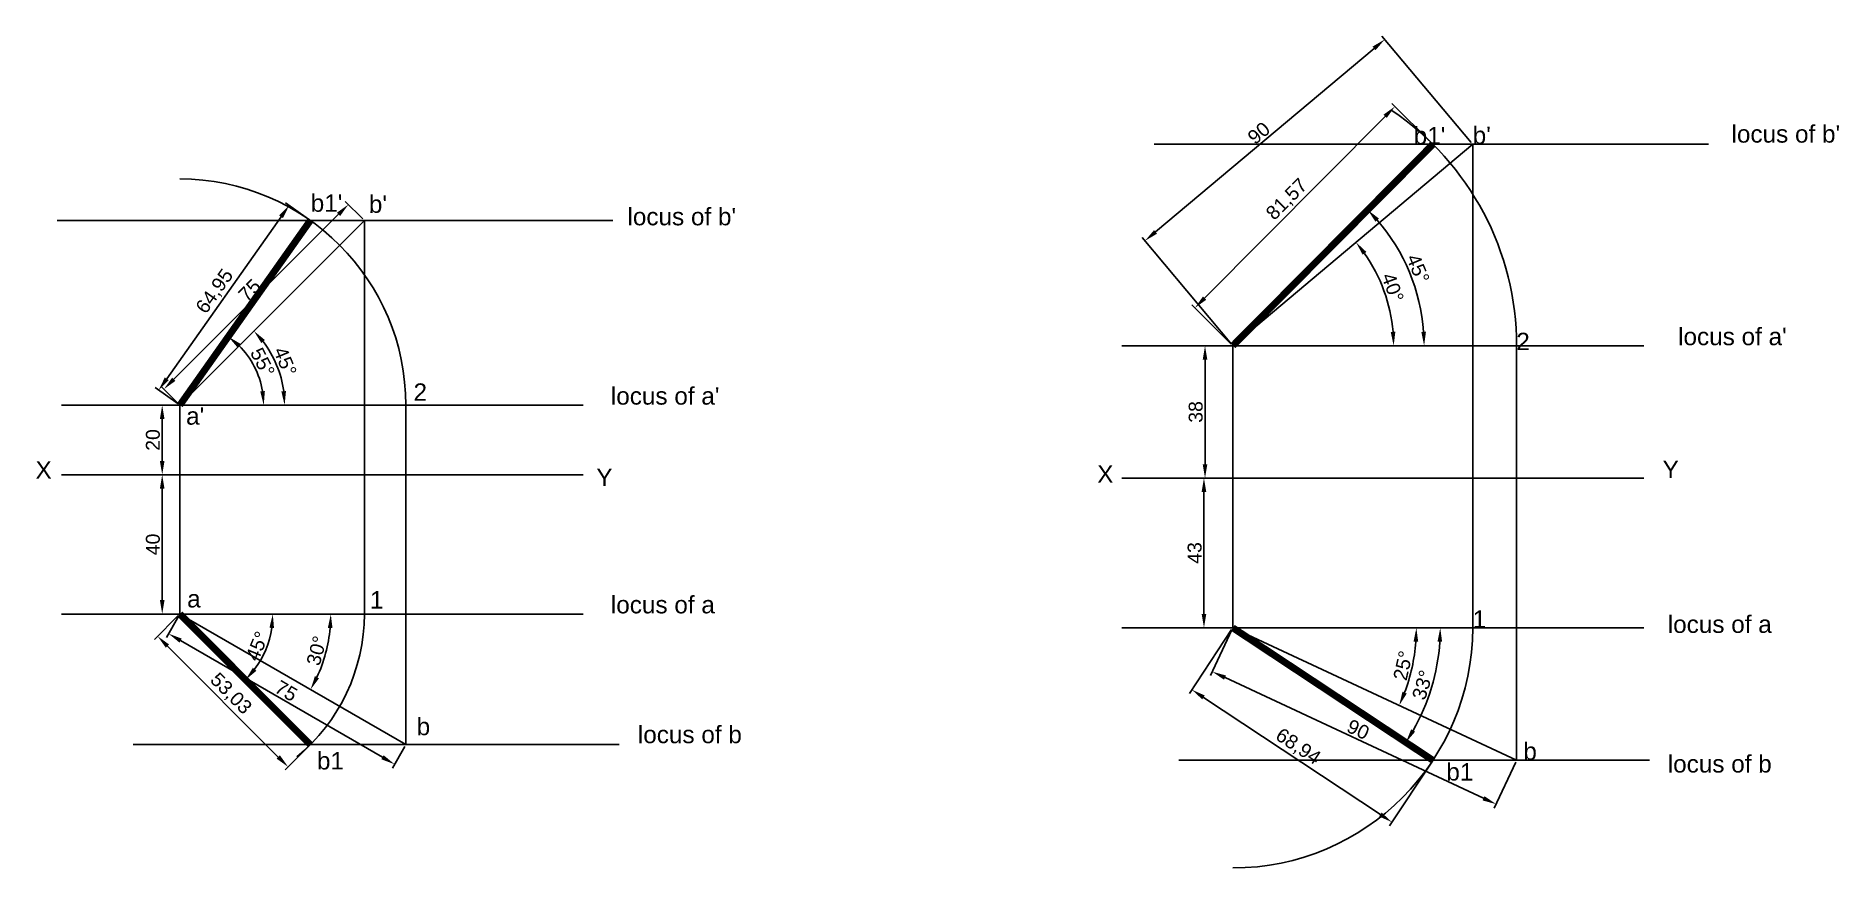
# Model space of a CAD drawing. Header units: millimetres. Extents: x 107 to 625, y 38 to 276.
import ezdxf

# ---------------------------------------------------------------- set-up
doc = ezdxf.new("R2010")
doc.units = ezdxf.units.MM
doc.styles.get("Standard").update_dxf_attribs({"font": 'arial.ttf'})
doc.dimstyles.new('ISO-25', dxfattribs={"dimtxt": 4, "dimasz": 4, "dimexe": 1.25, "dimexo": 0.625, "dimtad": 1, "dimtxsty": 'Standard', "dimcen": 2.5, "dimadec": 0, "dimazin": 0, "dimtfac": 1, "dimtmove": 0, "dimatfit": 3, "dimfxl": 1, "dimarcsym": 0})

# ---------------------------------------------------------------- blocks, each defined once
blk = doc.blocks.new('*D2')
at = {"color": 0, "lineweight": -2, "transparency": 16777216}
for p, q in [((147.56, 170.44), (141.86, 170.44)), ((143.11, 166.44), (143.11, 154.44)), ((147.56, 150.44), (141.86, 150.44))]:
    blk.add_line(p, q, dxfattribs=at)
at = {"color": 0, "transparency": 16777216}
for points in [[(142.44, 166.44), (143.77, 166.44), (143.11, 170.44)], [(142.44, 154.44), (143.77, 154.44), (143.11, 150.44)]]:
    blk.add_solid(points, dxfattribs=at)
at = {"layer": 'Defpoints', "color": 0, "transparency": 16777216}
for p in [(148.18, 170.44), (143.11, 150.44), (148.18, 150.44)]:
    blk.add_point(p, dxfattribs=at)
at = {"color": 0, "transparency": 16777216, "insert": (140.44, 160.44), "char_height": 4, "attachment_point": 5, "rotation": 90}
blk.add_mtext('20', dxfattribs=at)
blk = doc.blocks.new('*D3')
at = {"color": 0, "lineweight": -2, "transparency": 16777216}
for p, q in [((147.56, 150.44), (141.86, 150.44)), ((143.11, 146.44), (143.11, 114.44)), ((147.56, 110.44), (141.86, 110.44))]:
    blk.add_line(p, q, dxfattribs=at)
at = {"color": 0, "transparency": 16777216}
for points in [[(142.44, 146.44), (143.77, 146.44), (143.11, 150.44)], [(142.44, 114.44), (143.77, 114.44), (143.11, 110.44)]]:
    blk.add_solid(points, dxfattribs=at)
at = {"layer": 'Defpoints', "color": 0, "transparency": 16777216}
for p in [(148.18, 150.44), (143.11, 110.44), (148.18, 110.44)]:
    blk.add_point(p, dxfattribs=at)
at = {"color": 0, "transparency": 16777216, "insert": (140.44, 130.44), "char_height": 4, "attachment_point": 5, "rotation": 90}
blk.add_mtext('40', dxfattribs=at)
blk = doc.blocks.new('*D4')
at = {"color": 0, "lineweight": -2, "transparency": 16777216}
blk.add_arc((148.18, 170.44), 30.11, 7.6181, 37.3819, dxfattribs=at)
at = {"color": 0, "transparency": 16777216}
for points in [[(171.6, 188.28), (172.61, 189.16), (169.47, 191.73)], [(178.69, 174.48), (177.36, 174.39), (178.29, 170.44)]]:
    blk.add_solid(points, dxfattribs=at)
at = {"layer": 'Defpoints', "color": 0, "transparency": 16777216}
for p in [(201.22, 223.48), (177.26, 178.24), (114.15, 170.44), (148.18, 170.44), (264.15, 170.44)]:
    blk.add_point(p, dxfattribs=at)
at = {"color": 0, "transparency": 16777216, "insert": (178.45, 182.98), "char_height": 4, "attachment_point": 5, "rotation": 292.5}
blk.add_mtext('45°', dxfattribs=at)
blk = doc.blocks.new('*D5')
at = {"color": 0, "lineweight": -2, "transparency": 16777216}
blk.add_arc((148.18, 110.44), 43.38, 335.2844, 354.7156, dxfattribs=at)
at = {"color": 0, "transparency": 16777216}
for points in [[(190.72, 106.48), (192.05, 106.42), (191.57, 110.44)], [(188.18, 92), (187, 92.61), (185.75, 88.75)]]:
    blk.add_solid(points, dxfattribs=at)
at = {"layer": 'Defpoints', "color": 0, "transparency": 16777216}
for p in [(114.15, 110.44), (148.18, 110.44), (264.15, 110.44), (188.95, 95.61), (213.13, 72.94)]:
    blk.add_point(p, dxfattribs=at)
at = {"color": 0, "transparency": 16777216, "insert": (187.51, 99.91), "char_height": 4, "attachment_point": 5, "rotation": 75}
blk.add_mtext('30°', dxfattribs=at)
blk = doc.blocks.new('*D8')
at = {"color": 0, "lineweight": -2, "transparency": 16777216}
for p, q in [((185.17, 223.84), (178.57, 228.51)), ((144.4, 178.02), (177.28, 224.52)), ((147.67, 170.81), (141.07, 175.48))]:
    blk.add_line(p, q, dxfattribs=at)
at = {"color": 0, "transparency": 16777216}
for points in [[(176.73, 224.91), (177.82, 224.14), (179.59, 227.79)], [(143.85, 178.4), (144.94, 177.63), (142.09, 174.75)]]:
    blk.add_solid(points, dxfattribs=at)
at = {"layer": 'Defpoints', "color": 0, "transparency": 16777216}
for p in [(179.59, 227.79), (185.68, 223.48), (148.18, 170.44)]:
    blk.add_point(p, dxfattribs=at)
at = {"color": 0, "transparency": 16777216, "insert": (158.37, 203.02), "char_height": 4, "attachment_point": 5, "rotation": 54.7356}
blk.add_mtext('64,95', dxfattribs=at)
blk = doc.blocks.new('*D9')
at = {"color": 0, "lineweight": -2, "transparency": 16777216}
for p, q in [((200.77, 223.92), (195.74, 228.95)), ((146.42, 177.86), (193.8, 225.24)), ((147.74, 170.89), (142.71, 175.92))]:
    blk.add_line(p, q, dxfattribs=at)
at = {"color": 0, "transparency": 16777216}
for points in [[(193.33, 225.71), (194.27, 224.77), (196.63, 228.07)], [(145.95, 178.33), (146.89, 177.39), (143.59, 175.03)]]:
    blk.add_solid(points, dxfattribs=at)
at = {"layer": 'Defpoints', "color": 0, "transparency": 16777216}
for p in [(196.63, 228.07), (201.22, 223.48), (148.18, 170.44)]:
    blk.add_point(p, dxfattribs=at)
at = {"color": 0, "transparency": 16777216, "insert": (168.23, 203.43), "char_height": 4, "attachment_point": 5, "rotation": 45}
blk.add_mtext('75', dxfattribs=at)
blk = doc.blocks.new('*D10')
at = {"color": 0, "lineweight": -2, "transparency": 16777216}
for p, q in [((147.74, 110), (140.92, 103.18)), ((144.63, 101.24), (176.48, 69.39)), ((185.24, 72.5), (178.42, 65.68))]:
    blk.add_line(p, q, dxfattribs=at)
at = {"color": 0, "transparency": 16777216}
for points in [[(145.1, 101.71), (144.16, 100.77), (141.8, 104.07)], [(176.95, 69.87), (176, 68.92), (179.3, 66.57)]]:
    blk.add_solid(points, dxfattribs=at)
at = {"layer": 'Defpoints', "color": 0, "transparency": 16777216}
for p in [(148.18, 110.44), (185.68, 72.94), (179.3, 66.57)]:
    blk.add_point(p, dxfattribs=at)
at = {"color": 0, "transparency": 16777216, "insert": (162.7, 87.46), "char_height": 4, "attachment_point": 5, "rotation": 315}
blk.add_mtext('53,03', dxfattribs=at)
blk = doc.blocks.new('*D11')
at = {"color": 0, "lineweight": -2, "transparency": 16777216}
for p, q in [((147.87, 109.9), (144.31, 103.74)), ((148.4, 102.82), (206.42, 69.32)), ((212.82, 72.4), (209.26, 66.24))]:
    blk.add_line(p, q, dxfattribs=at)
at = {"color": 0, "transparency": 16777216}
for points in [[(148.73, 103.4), (148.07, 102.25), (144.94, 104.82)], [(206.76, 69.9), (206.09, 68.75), (209.89, 67.32)]]:
    blk.add_solid(points, dxfattribs=at)
at = {"layer": 'Defpoints', "color": 0, "transparency": 16777216}
for p in [(148.18, 110.44), (213.13, 72.94), (209.89, 67.32)]:
    blk.add_point(p, dxfattribs=at)
at = {"color": 0, "transparency": 16777216, "insert": (178.74, 88.38), "char_height": 4, "attachment_point": 5, "rotation": 330}
blk.add_mtext('75', dxfattribs=at)
blk = doc.blocks.new('*D12')
at = {"color": 0, "lineweight": -2, "transparency": 16777216}
blk.add_arc((148.18, 170.44), 24.1, 9.5194, 45.2162, dxfattribs=at)
at = {"color": 0, "transparency": 16777216}
for points in [[(164.73, 187.04), (165.59, 188.06), (162.1, 190.12)], [(172.62, 174.49), (171.29, 174.38), (172.29, 170.44)]]:
    blk.add_solid(points, dxfattribs=at)
at = {"layer": 'Defpoints', "color": 0, "transparency": 16777216}
for p in [(185.68, 223.48), (171.07, 177.99), (114.15, 170.44), (148.18, 170.44), (264.15, 170.44)]:
    blk.add_point(p, dxfattribs=at)
at = {"color": 0, "transparency": 16777216, "insert": (171.95, 182.75), "char_height": 4, "attachment_point": 5, "rotation": 297.3678}
blk.add_mtext('55°', dxfattribs=at)
blk = doc.blocks.new('*D13')
at = {"color": 0, "lineweight": -2, "transparency": 16777216}
blk.add_arc((148.18, 110.44), 26.71, 323.5893, 351.4107, dxfattribs=at)
at = {"color": 0, "transparency": 16777216}
for points in [[(173.93, 106.51), (175.25, 106.41), (174.89, 110.44)], [(170.18, 94.16), (169.17, 95.03), (167.07, 91.56)]]:
    blk.add_solid(points, dxfattribs=at)
at = {"layer": 'Defpoints', "color": 0, "transparency": 16777216}
for p in [(114.15, 110.44), (148.18, 110.44), (264.15, 110.44), (171.31, 97.09), (185.68, 72.94)]:
    blk.add_point(p, dxfattribs=at)
at = {"color": 0, "transparency": 16777216, "insert": (170.4, 101.24), "char_height": 4, "attachment_point": 5, "rotation": 67.5}
blk.add_mtext('45°', dxfattribs=at)
blk = doc.blocks.new('*D14')
at = {"color": 0, "lineweight": -2, "transparency": 16777216}
for p, q in [((450.23, 187.49), (441.61, 187.49)), ((442.86, 183.49), (442.86, 153.49)), ((450.23, 149.49), (441.61, 149.49))]:
    blk.add_line(p, q, dxfattribs=at)
at = {"color": 0, "transparency": 16777216}
for points in [[(442.19, 183.49), (443.53, 183.49), (442.86, 187.49)], [(442.19, 153.49), (443.53, 153.49), (442.86, 149.49)]]:
    blk.add_solid(points, dxfattribs=at)
at = {"layer": 'Defpoints', "color": 0, "transparency": 16777216}
for p in [(450.85, 187.49), (442.86, 149.49), (450.85, 149.49)]:
    blk.add_point(p, dxfattribs=at)
at = {"color": 0, "transparency": 16777216, "insert": (440.19, 168.49), "char_height": 4, "attachment_point": 5, "rotation": 90}
blk.add_mtext('38', dxfattribs=at)
blk = doc.blocks.new('*D15')
at = {"color": 0, "lineweight": -2, "transparency": 16777216}
for p, q in [((450.23, 149.49), (441.3, 149.49)), ((442.55, 145.49), (442.55, 110.49)), ((450.23, 106.49), (441.3, 106.49))]:
    blk.add_line(p, q, dxfattribs=at)
at = {"color": 0, "transparency": 16777216}
for points in [[(441.88, 145.49), (443.22, 145.49), (442.55, 149.49)], [(441.88, 110.49), (443.22, 110.49), (442.55, 106.49)]]:
    blk.add_solid(points, dxfattribs=at)
at = {"layer": 'Defpoints', "color": 0, "transparency": 16777216}
for p in [(450.85, 149.49), (442.55, 106.49), (450.85, 106.49)]:
    blk.add_point(p, dxfattribs=at)
at = {"color": 0, "transparency": 16777216, "insert": (439.88, 127.99), "char_height": 4, "attachment_point": 5, "rotation": 90}
blk.add_mtext('43', dxfattribs=at)
blk = doc.blocks.new('*D16')
at = {"color": 0, "lineweight": -2, "transparency": 16777216}
blk.add_arc((450.85, 187.49), 46.23, 4.9595, 35.0405, dxfattribs=at)
at = {"color": 0, "transparency": 16777216}
for points in [[(488.17, 213.63), (489.23, 214.44), (486.26, 217.21)], [(497.57, 191.52), (496.24, 191.46), (497.08, 187.49)]]:
    blk.add_solid(points, dxfattribs=at)
at = {"layer": 'Defpoints', "color": 0, "transparency": 16777216}
for p in [(519.8, 245.34), (495.83, 198.15), (418.98, 187.49), (450.85, 187.49), (568.98, 187.49)]:
    blk.add_point(p, dxfattribs=at)
at = {"color": 0, "transparency": 16777216, "insert": (496.8, 204.22), "char_height": 4, "attachment_point": 5, "rotation": 290}
blk.add_mtext('40°', dxfattribs=at)
blk = doc.blocks.new('*D17')
at = {"color": 0, "lineweight": -2, "transparency": 16777216}
blk.add_arc((450.85, 187.49), 54.99, 4.1686, 41.0044, dxfattribs=at)
at = {"color": 0, "transparency": 16777216}
for points in [[(491.86, 223.12), (492.84, 224.03), (489.62, 226.5)], [(506.36, 191.52), (505.03, 191.47), (505.84, 187.49)]]:
    blk.add_solid(points, dxfattribs=at)
at = {"layer": 'Defpoints', "color": 0, "transparency": 16777216}
for p in [(508.35, 245.34), (503.95, 201.78), (418.98, 187.49), (450.85, 187.49), (568.98, 187.49)]:
    blk.add_point(p, dxfattribs=at)
at = {"color": 0, "transparency": 16777216, "insert": (504.08, 209.64), "char_height": 4, "attachment_point": 5, "rotation": 292.5865}
blk.add_mtext('45°', dxfattribs=at)
blk = doc.blocks.new('*D18')
at = {"color": 0, "lineweight": -2, "transparency": 16777216}
blk.add_arc((450.85, 106.49), 52.76, 339.3447, 355.6553, dxfattribs=at)
at = {"color": 0, "transparency": 16777216}
for points in [[(502.8, 102.52), (504.13, 102.47), (503.61, 106.49)], [(500.84, 87.62), (499.61, 88.14), (498.67, 84.2)]]:
    blk.add_solid(points, dxfattribs=at)
at = {"layer": 'Defpoints', "color": 0, "transparency": 16777216}
for p in [(418.98, 106.49), (450.85, 106.49), (568.98, 106.49), (501.4, 91.36), (532.42, 68.46)]:
    blk.add_point(p, dxfattribs=at)
at = {"color": 0, "transparency": 16777216, "insert": (499.76, 95.65), "char_height": 4, "attachment_point": 5, "rotation": 77.5}
blk.add_mtext('25°', dxfattribs=at)
blk = doc.blocks.new('*D19')
at = {"color": 0, "lineweight": -2, "transparency": 16777216}
blk.add_arc((450.85, 106.49), 59.63, 330.3611, 356.1559, dxfattribs=at)
at = {"color": 0, "transparency": 16777216}
for points in [[(509.68, 102.52), (511.01, 102.47), (510.48, 106.49)], [(503.25, 76.66), (502.11, 77.35), (500.59, 73.6)]]:
    blk.add_solid(points, dxfattribs=at)
at = {"layer": 'Defpoints', "color": 0, "transparency": 16777216}
for p in [(418.98, 106.49), (450.85, 106.49), (568.98, 106.49), (506.01, 83.85), (508.35, 68.46)]:
    blk.add_point(p, dxfattribs=at)
at = {"color": 0, "transparency": 16777216, "insert": (505.4, 90.09), "char_height": 4, "attachment_point": 5, "rotation": 73.2585}
blk.add_mtext('33°', dxfattribs=at)
blk = doc.blocks.new('*D22')
at = {"color": 0, "lineweight": -2, "transparency": 16777216}
for p, q in [((450.51, 105.97), (438.4, 87.67)), ((442.43, 86.51), (493.26, 52.89)), ((508.01, 67.94), (495.91, 49.64))]:
    blk.add_line(p, q, dxfattribs=at)
at = {"color": 0, "transparency": 16777216}
for points in [[(442.8, 87.07), (442.06, 85.95), (439.09, 88.72)], [(493.63, 53.44), (492.89, 52.33), (496.59, 50.68)]]:
    blk.add_solid(points, dxfattribs=at)
at = {"layer": 'Defpoints', "color": 0, "transparency": 16777216}
for p in [(450.85, 106.49), (508.35, 68.46), (496.59, 50.68)]:
    blk.add_point(p, dxfattribs=at)
at = {"color": 0, "transparency": 16777216, "insert": (469.51, 72.22), "char_height": 4, "attachment_point": 5, "rotation": 326.517}
blk.add_mtext('68,94', dxfattribs=at)
blk = doc.blocks.new('*D23')
at = {"color": 0, "lineweight": -2, "transparency": 16777216}
for p, q in [((450.59, 105.93), (444.45, 92.76)), ((448.6, 92.2), (522.92, 57.54)), ((532.15, 67.89), (526.01, 54.72))]:
    blk.add_line(p, q, dxfattribs=at)
at = {"color": 0, "transparency": 16777216}
for points in [[(448.88, 92.8), (448.32, 91.59), (444.97, 93.89)], [(523.2, 58.15), (522.63, 56.94), (526.54, 55.85)]]:
    blk.add_solid(points, dxfattribs=at)
at = {"layer": 'Defpoints', "color": 0, "transparency": 16777216}
for p in [(450.85, 106.49), (532.42, 68.46), (526.54, 55.85)]:
    blk.add_point(p, dxfattribs=at)
at = {"color": 0, "transparency": 16777216, "insert": (486.88, 77.29), "char_height": 4, "attachment_point": 5, "rotation": 335}
blk.add_mtext('90', dxfattribs=at)
blk = doc.blocks.new('*D24')
at = {"color": 0, "lineweight": -2, "transparency": 16777216}
for p, q in [((519.39, 245.82), (493.72, 276.43)), ((428.64, 220.19), (491.46, 272.9)), ((450.45, 187.97), (424.77, 218.57))]:
    blk.add_line(p, q, dxfattribs=at)
at = {"color": 0, "transparency": 16777216}
for points in [[(491.03, 273.41), (491.88, 272.39), (494.52, 275.47)], [(428.21, 220.7), (429.07, 219.68), (425.58, 217.62)]]:
    blk.add_solid(points, dxfattribs=at)
at = {"layer": 'Defpoints', "color": 0, "transparency": 16777216}
for p in [(494.52, 275.47), (519.8, 245.34), (450.85, 187.49)]:
    blk.add_point(p, dxfattribs=at)
at = {"color": 0, "transparency": 16777216, "insert": (458.33, 248.59), "char_height": 4, "attachment_point": 5, "rotation": 40}
blk.add_mtext('90', dxfattribs=at)
blk = doc.blocks.new('*D27')
at = {"color": 0, "lineweight": -2, "transparency": 16777216}
for p, q in [((507.91, 245.79), (496.54, 257.08)), ((442.75, 201.19), (494.61, 253.37)), ((450.41, 187.93), (439.04, 199.23))]:
    blk.add_line(p, q, dxfattribs=at)
at = {"color": 0, "transparency": 16777216}
for points in [[(494.14, 253.84), (495.08, 252.9), (497.43, 256.2)], [(442.27, 201.66), (443.22, 200.72), (439.93, 198.35)]]:
    blk.add_solid(points, dxfattribs=at)
at = {"layer": 'Defpoints', "color": 0, "transparency": 16777216}
for p in [(497.43, 256.2), (508.35, 245.34), (450.85, 187.49)]:
    blk.add_point(p, dxfattribs=at)
at = {"color": 0, "transparency": 16777216, "insert": (466.53, 229.41), "char_height": 4, "attachment_point": 5, "rotation": 45.1729}
blk.add_mtext('81,57', dxfattribs=at)

msp = doc.modelspace()

# ---------------------------------------------------------------- linework, layer by layer
for p, q in [((587.617, 245.345), (428.208, 245.345)), ((450.851, 187.494), (519.795, 245.345)), ((519.795, 245.345), (519.795, 106.494)), ((519.795, 245.345), (587.617, 245.345)), ((272.664, 223.478), (112.957, 223.478)), ((148.182, 170.445), (201.215, 223.478)), ((201.215, 223.478), (201.215, 110.445)), ((201.215, 223.478), (272.664, 223.478)), ((418.984, 187.494), (568.984, 187.494)), ((450.851, 187.494), (450.851, 149.494)), ((532.419, 68.458), (532.419, 187.494)), ((114.151, 170.445), (264.151, 170.445)), ((148.182, 170.445), (148.182, 150.445)), ((213.134, 72.945), (213.134, 170.445)), ((114.151, 150.445), (264.151, 150.445)), ((148.182, 150.445), (116.539, 150.445)), ((148.182, 150.445), (148.182, 110.445)), ((418.984, 149.494), (568.984, 149.494)), ((450.851, 149.494), (450.851, 106.494)), ((114.151, 110.445), (264.151, 110.445)), ((418.984, 106.494), (568.984, 106.494)), ((450.851, 106.494), (532.419, 68.458)), ((274.455, 72.945), (134.749, 72.945)), ((213.134, 72.945), (274.455, 72.945)), ((570.625, 68.458), (435.313, 68.458)), ((532.419, 68.458), (570.625, 68.458))]:
    msp.add_line(p, q)
at = {"color": 4}
msp.add_line((148.182, 110.445), (213.134, 72.945), dxfattribs=at)
at = {"color": 3, "const_width": 2}
for points in [[(450.851, 187.494), (508.354, 245.345)], [(185.682, 223.478), (148.182, 170.445)], [(185.682, 72.945), (148.182, 110.445)], [(450.851, 106.494), (508.354, 68.458)]]:
    msp.add_lwpolyline(points, dxfattribs=at)
for centre, radius, start, end in [((450.851, 187.494), 81.568, 0, 55.91716), ((148.182, 170.445), 64.952, 0, 90), ((148.182, 110.445), 53.033, 309.34922, 360), ((450.851, 106.494), 68.944, 270, 360)]:
    msp.add_arc(centre, radius, start, end)

# ---------------------------------------------------------------- texts
at = {"char_height": 5, "attachment_point": 1}
for s, width, heights, insert in [("b1'", 74.92772, [0], (502.846, 250.342)), ("b'", 65.07667, [0], (519.795, 250.427)), ("locus of b'", 62.98705, [0], (594.197, 250.832)), ("b1'", 74.92772, [0], (185.795, 230.968)), ("b'", 65.07667, [0], (202.512, 230.669)), ("locus of b'", 62.98705, [0], (276.843, 227.091)), ("locus of a'", 62.98705, [0], (578.837, 192.661)), ('2', 43.58346, [0], (532.333, 191.232)), ('2', 43.58346, [0], (215.348, 176.689)), ("locus of a'", 62.98705, [0], (272.067, 175.593)), ("a'", 69.2559, [0], (149.973, 169.83)), ('X', 94.33132, [7.386], (106.688, 154.322)), ('Y', 78.21141, [0], (267.887, 152.234)), ('Y', 78.21141, [0], (267.887, 152.234)), ('X', 94.33132, [7.386], (411.866, 153.151)), ('Y', 78.21141, [0], (574.378, 154.494)), ('a', 74.33069, [0], (150.272, 117.341)), ('1', 71.94256, [0], (202.811, 117.043)), ('locus of a', 62.98705, [0], (272.067, 115.649)), ('1', 71.94256, [0], (519.795, 111.514)), ('locus of a', 62.98705, [0], (575.864, 110.037)), ('b', 85.0773, [0], (216.244, 80.658)), ('locus of b', 62.98705, [0], (279.828, 78.369)), (' b', 68.36035, [0], (532.419, 73.561)), ('b1', 68.36035, [0], (187.586, 70.816)), ('b1', 68.36035, [0], (512.221, 67.633)), ('locus of b', 62.98705, [0], (575.864, 69.942))]:
    msp.add_mtext_dynamic_manual_height_columns(s, width=width, gutter_width=12.5, heights=heights, dxfattribs=dict(at, insert=insert))

# ---------------------------------------------------------------- dimensions: what is measured, and where the dimension line sits
at = {"color": 7}
for p1, p2, distance, picture, middle in [((450.851, 187.494), (519.795, 245.345), 39.323, '*D24', (458.333, 248.586)), ((450.851, 187.494), (508.354, 245.345), 15.402, '*D27', (466.531, 229.413)), ((148.182, 170.445), (185.682, 223.478), 7.464, '*D8', (158.365, 203.019)), ((148.182, 170.445), (201.215, 223.478), 6.491, '*D9', (168.229, 203.431)), ((148.182, 110.445), (185.682, 72.945), -9.02, '*D10', (162.696, 87.458))]:
    dim = msp.add_aligned_dim(p1=p1, p2=p2, distance=distance, dimstyle='ISO-25', dxfattribs=at)
    dim.commit()
    dim.dimension.update_dxf_attribs({"geometry": picture, "text_midpoint": middle})
at = {"color": 1}
for base, line1, line2, picture, middle in [((495.831, 198.154), ((418.984, 187.494), (568.984, 187.494)), ((450.851, 187.494), (519.795, 245.345)), '*D16', (496.796, 204.216)), ((503.954, 201.78), ((450.851, 187.494), (508.354, 245.345)), ((418.984, 187.494), (568.984, 187.494)), '*D17', (504.08, 209.636)), ((177.263, 178.237), ((114.151, 170.445), (264.151, 170.445)), ((148.182, 170.445), (201.215, 223.478)), '*D4', (178.453, 182.983)), ((171.073, 177.991), ((114.151, 170.445), (264.151, 170.445)), ((185.682, 223.478), (148.182, 170.445)), '*D12', (171.949, 182.747)), ((188.951, 95.606), ((114.151, 110.445), (264.151, 110.445)), ((148.182, 110.445), (213.134, 72.945)), '*D5', (187.511, 99.907)), ((171.312, 97.091), ((185.682, 72.945), (148.182, 110.445)), ((114.151, 110.445), (264.151, 110.445)), '*D13', (170.4, 101.242)), ((501.398, 91.361), ((418.984, 106.494), (568.984, 106.494)), ((450.851, 106.494), (532.419, 68.458)), '*D18', (499.76, 95.651)), ((506.014, 83.845), ((418.984, 106.494), (568.984, 106.494)), ((450.851, 106.494), (508.354, 68.458)), '*D19', (505.4, 90.086))]:
    dim = msp.add_angular_dim_2l(base=base, line1=line1, line2=line2, dimstyle='ISO-25', dxfattribs=at)
    dim.commit()
    dim.dimension.update_dxf_attribs({"geometry": picture, "text_midpoint": middle})
for base, p1, p2, picture, middle in [((442.858, 149.494), (450.851, 187.494), (450.851, 149.494), '*D14', (440.19, 168.494)), ((143.107, 150.445), (148.182, 170.445), (148.182, 150.445), '*D2', (140.44, 160.445)), ((143.107, 110.445), (148.182, 150.445), (148.182, 110.445), '*D3', (140.44, 130.445)), ((442.551, 106.494), (450.851, 149.494), (450.851, 106.494), '*D15', (439.882, 127.994))]:
    dim = msp.add_linear_dim(base=base, p1=p1, p2=p2, angle=90, dimstyle='ISO-25', dxfattribs=at)
    dim.commit()
    dim.dimension.update_dxf_attribs({"geometry": picture, "text_midpoint": middle})
dim = msp.add_aligned_dim(p1=(148.182, 110.445), p2=(213.134, 72.945), distance=-6.492, dimstyle='ISO-25')
dim.commit()
dim.dimension.update_dxf_attribs({"geometry": '*D11', "text_midpoint": (178.742, 88.375)})
at = {"color": 4}
for p2, distance, picture, middle in [((508.354, 68.458), -21.315, '*D22', (469.514, 72.224)), ((532.419, 68.458), -13.908, '*D23', (486.885, 77.288))]:
    dim = msp.add_aligned_dim(p1=(450.851, 106.494), p2=p2, distance=distance, dimstyle='ISO-25', dxfattribs=at)
    dim.commit()
    dim.dimension.update_dxf_attribs({"geometry": picture, "text_midpoint": middle})

doc.saveas('drawing.dxf')
